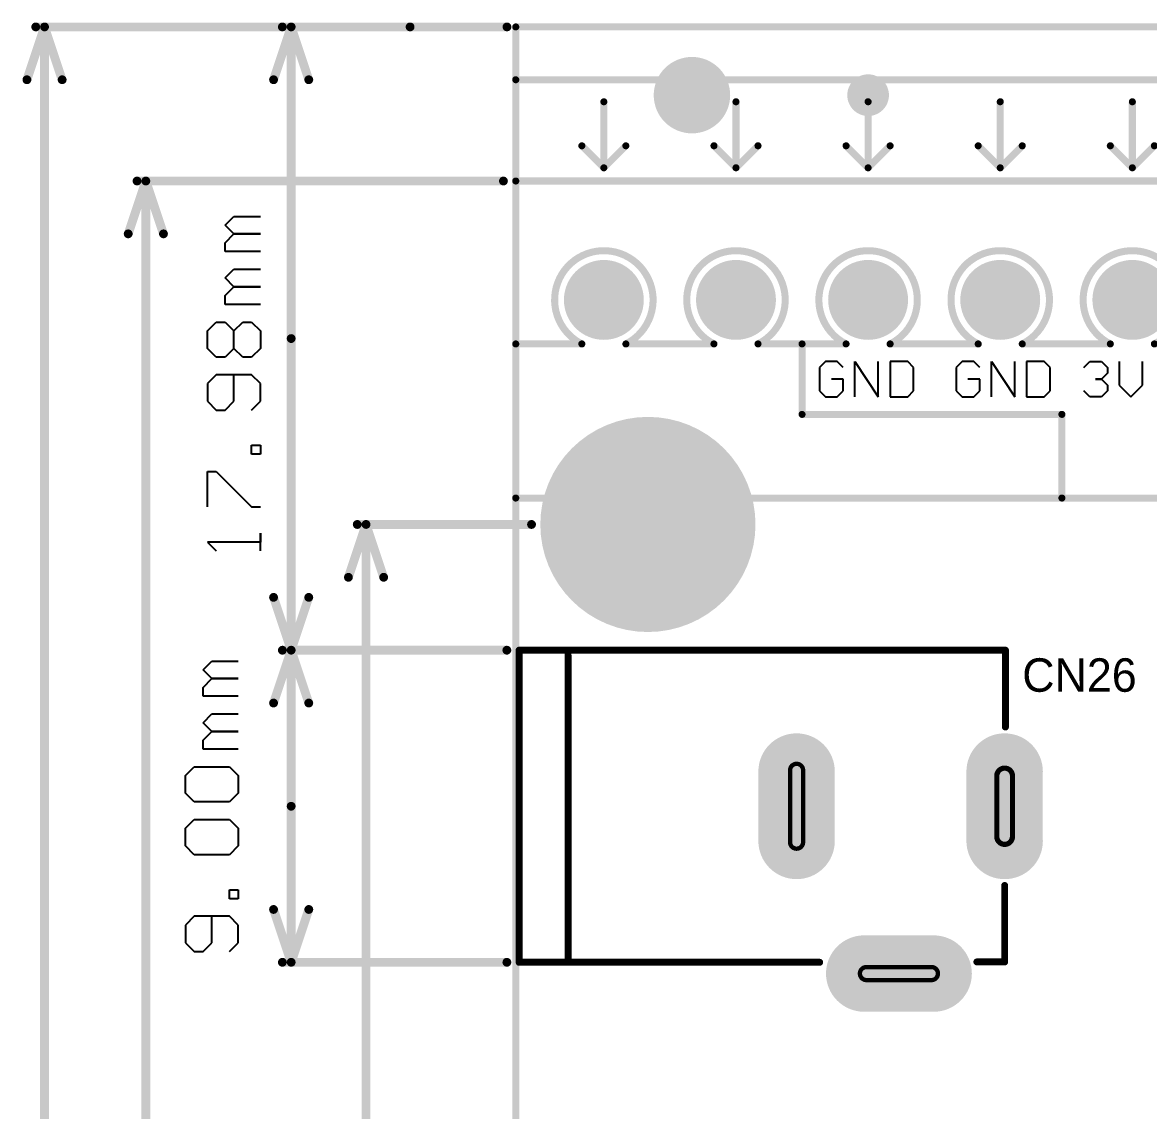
# Model space of a CAD drawing. Header units: millimetres. Extents: x -0.56 to 8.11, y -1.04 to 4.22.
# Drawn here: x -0.56 to 0.718, y 2.985 to 4.22 of the extents above; entities that cross this region are included whole.
import ezdxf

# ---------------------------------------------------------------- set-up
doc = ezdxf.new("R2010")
doc.units = ezdxf.units.MM
doc.header["$MEASUREMENT"] = 0
for name, color, linetype in [('BottomLayer', 5, 'Continuous'), ('BottomSolder', 6, 'Continuous'), ('KeepOutLayer', 6, 'Continuous'), ('MultiLayer', 9, 'Continuous'), ('PadHoleLayer', 156, 'Continuous'), ('TopLayer', 1, 'Continuous'), ('TopOverlay', 2, 'Continuous'), ('TopSolder', 216, 'Continuous')]:
    doc.layers.add(name, color=color, linetype=linetype)

# ---------------------------------------------------------------- blocks, each defined once
blk = doc.blocks.new('CON_DS210_SC_3_JL_5')
at = {"layer": 'BottomLayer', "const_width": 0.0787}
for points in [[(0.1594, 0.19), (0.0806, 0.19)], [(0, 0.0394), (0, -0.0394)], [(0.2362, 0.0394), (0.2362, -0.0394)]]:
    blk.add_lwpolyline(points, dxfattribs=at)
at = {"layer": 'BottomLayer', "const_width": 0.0394}
for points in [[(0.0609, 0.19, 1), (0.1003, 0.19, 1)], [(0.1397, 0.19, 1), (0.1791, 0.19, 1)], [(-0.0197, 0.0394, 1), (0.0197, 0.0394, 1)], [(0.2165, 0.0394, 1), (0.2559, 0.0394, 1)], [(-0.0197, -0.0394, 1), (0.0197, -0.0394, 1)], [(0.2165, -0.0394, 1), (0.2559, -0.0394, 1)]]:
    blk.add_lwpolyline(points, format="xyb", close=True, dxfattribs=at)
at = {"layer": 'BottomSolder', "const_width": 0.0867}
for points in [[(0.1594, 0.19), (0.0806, 0.19)], [(0, 0.0394), (0, -0.0394)], [(0.2362, 0.0394), (0.2362, -0.0394)]]:
    blk.add_lwpolyline(points, dxfattribs=at)
at = {"layer": 'BottomSolder', "const_width": 0.0434}
for points in [[(0.0589, 0.19, 1), (0.1023, 0.19, 1)], [(0.1377, 0.19, 1), (0.1811, 0.19, 1)], [(-0.0217, 0.0394, 1), (0.0217, 0.0394, 1)], [(0.2145, 0.0394, 1), (0.2579, 0.0394, 1)], [(-0.0217, -0.0394, 1), (0.0217, -0.0394, 1)], [(0.2145, -0.0394, 1), (0.2579, -0.0394, 1)]]:
    blk.add_lwpolyline(points, format="xyb", close=True, dxfattribs=at)
at = {"layer": 'MultiLayer', "const_width": 0.0787}
for points in [[(0.1594, 0.19), (0.0806, 0.19)], [(0, 0.0394), (0, -0.0394)], [(0.2362, 0.0394), (0.2362, -0.0394)]]:
    blk.add_lwpolyline(points, dxfattribs=at)
at = {"layer": 'MultiLayer', "const_width": 0.0394}
for points in [[(0.0609, 0.19, 1), (0.1003, 0.19, 1)], [(0.1397, 0.19, 1), (0.1791, 0.19, 1)], [(-0.0197, 0.0394, 1), (0.0197, 0.0394, 1)], [(0.2165, 0.0394, 1), (0.2559, 0.0394, 1)], [(-0.0197, -0.0394, 1), (0.0197, -0.0394, 1)], [(0.2165, -0.0394, 1), (0.2559, -0.0394, 1)]]:
    blk.add_lwpolyline(points, format="xyb", close=True, dxfattribs=at)
at = {"layer": 'PadHoleLayer'}
for points, const_width in [([(0.1569, 0.1826), (0.0831, 0.1826, -1), (0.0831, 0.1974), (0.1569, 0.1974, -1)], 0.00492), ([(0.0089, 0.0344), (0.0089, -0.0344, -1), (-0.0089, -0.0344), (-0.0089, 0.0344, -1)], 0.00591), ([(0.2436, 0.0408), (0.2436, -0.0408, -1), (0.2288, -0.0408), (0.2288, 0.0408, -1)], 0.00492)]:
    blk.add_lwpolyline(points, format="xyb", close=True, dxfattribs=dict(at, const_width=const_width))
at = {"layer": 'TopLayer', "const_width": 0.0787}
for points in [[(0.1594, 0.19), (0.0806, 0.19)], [(0, 0.0394), (0, -0.0394)], [(0.2362, 0.0394), (0.2362, -0.0394)]]:
    blk.add_lwpolyline(points, dxfattribs=at)
at = {"layer": 'TopLayer', "const_width": 0.0394}
for points in [[(0.0609, 0.19, 1), (0.1003, 0.19, 1)], [(0.1397, 0.19, 1), (0.1791, 0.19, 1)], [(-0.0197, 0.0394, 1), (0.0197, 0.0394, 1)], [(0.2165, 0.0394, 1), (0.2559, 0.0394, 1)], [(-0.0197, -0.0394, 1), (0.0197, -0.0394, 1)], [(0.2165, -0.0394, 1), (0.2559, -0.0394, 1)]]:
    blk.add_lwpolyline(points, format="xyb", close=True, dxfattribs=at)
at = {"layer": 'TopOverlay', "const_width": 0.00787}
for points in [[(0.0315, 0.1768), (0, 0.1768)], [(0, 0.1768), (0, 0.09)], [(0.5512, 0.1772), (0.21, 0.1772)], [(0.4956, 0.1763), (0.4956, -0.1717)], [(0.5512, 0.1772), (0.5512, -0.1772)], [(-0.0009, -0.09), (-0.0009, -0.1772)], [(0.5512, -0.1772), (-0.0009, -0.1772)]]:
    blk.add_lwpolyline(points, dxfattribs=at)
at = {"layer": 'TopOverlay', "const_width": 0.00394}
for points in [[(-0.002, 0.1768, 1), (0.0019, 0.1768, 1)], [(-0.002, 0.1768, 1), (0.0019, 0.1768, 1)], [(0.0295, 0.1768, 1), (0.0335, 0.1768, 1)], [(0.208, 0.1772, 1), (0.212, 0.1772, 1)], [(0.4937, 0.1763, 1), (0.4976, 0.1763, 1)], [(0.5492, 0.1772, 1), (0.5532, 0.1772, 1)], [(0.5492, 0.1772, 1), (0.5532, 0.1772, 1)], [(-0.002, 0.09, 1), (0.0019, 0.09, 1)], [(-0.0029, -0.09, 1), (0.0011, -0.09, 1)], [(-0.0029, -0.1772, 1), (0.0011, -0.1772, 1)], [(-0.0029, -0.1772, 1), (0.0011, -0.1772, 1)], [(0.4937, -0.1717, 1), (0.4976, -0.1717, 1)], [(0.5492, -0.1772, 1), (0.5532, -0.1772, 1)], [(0.5492, -0.1772, 1), (0.5532, -0.1772, 1)]]:
    blk.add_lwpolyline(points, format="xyb", close=True, dxfattribs=at)
at = {"layer": 'TopSolder', "const_width": 0.0867}
for points in [[(0.1594, 0.19), (0.0806, 0.19)], [(0, 0.0394), (0, -0.0394)], [(0.2362, 0.0394), (0.2362, -0.0394)]]:
    blk.add_lwpolyline(points, dxfattribs=at)
at = {"layer": 'TopSolder', "const_width": 0.0434}
for points in [[(0.0589, 0.19, 1), (0.1023, 0.19, 1)], [(0.1377, 0.19, 1), (0.1811, 0.19, 1)], [(-0.0217, 0.0394, 1), (0.0217, 0.0394, 1)], [(0.2145, 0.0394, 1), (0.2579, 0.0394, 1)], [(-0.0217, -0.0394, 1), (0.0217, -0.0394, 1)], [(0.2145, -0.0394, 1), (0.2579, -0.0394, 1)]]:
    blk.add_lwpolyline(points, format="xyb", close=True, dxfattribs=at)
blk = doc.blocks.new('EDG3_81_7P_30')
at = {"layer": 'BottomLayer', "const_width": 0.0413}
for points in [[(-0.0207, 0, 1), (0.0207, 0, 1)], [(0.1293, 0, 1), (0.1707, 0, 1)], [(0.2793, 0, 1), (0.3207, 0, 1)], [(0.4293, 0, 1), (0.4707, 0, 1)], [(0.5793, 0, 1), (0.6207, 0, 1)], [(0.7293, 0, 1), (0.7707, 0, 1)], [(0.8793, 0, 1), (0.9207, 0, 1)]]:
    blk.add_lwpolyline(points, format="xyb", close=True, dxfattribs=at)
at = {"layer": 'BottomSolder', "const_width": 0.0453}
for points in [[(-0.0227, 0, 1), (0.0227, 0, 1)], [(0.1273, 0, 1), (0.1727, 0, 1)], [(0.2773, 0, 1), (0.3227, 0, 1)], [(0.4273, 0, 1), (0.4727, 0, 1)], [(0.5773, 0, 1), (0.6227, 0, 1)], [(0.7273, 0, 1), (0.7727, 0, 1)], [(0.8773, 0, 1), (0.9227, 0, 1)]]:
    blk.add_lwpolyline(points, format="xyb", close=True, dxfattribs=at)
at = {"layer": 'MultiLayer', "const_width": 0.0413}
for points in [[(-0.0207, 0, 1), (0.0207, 0, 1)], [(0.1293, 0, 1), (0.1707, 0, 1)], [(0.2793, 0, 1), (0.3207, 0, 1)], [(0.4293, 0, 1), (0.4707, 0, 1)], [(0.5793, 0, 1), (0.6207, 0, 1)], [(0.7293, 0, 1), (0.7707, 0, 1)], [(0.8793, 0, 1), (0.9207, 0, 1)]]:
    blk.add_lwpolyline(points, format="xyb", close=True, dxfattribs=at)
at = {"layer": 'PadHoleLayer', "const_width": 0.0217}
for points in [[(-0.0108, 0, 1), (0.0108, 0, 1)], [(0.1392, 0, 1), (0.1608, 0, 1)], [(0.2892, 0, 1), (0.3108, 0, 1)], [(0.4392, 0, 1), (0.4608, 0, 1)], [(0.5892, 0, 1), (0.6108, 0, 1)], [(0.7392, 0, 1), (0.7608, 0, 1)], [(0.8892, 0, 1), (0.9108, 0, 1)]]:
    blk.add_lwpolyline(points, format="xyb", close=True, dxfattribs=at)
at = {"layer": 'TopLayer', "const_width": 0.0413}
for points in [[(-0.0207, 0, 1), (0.0207, 0, 1)], [(0.1293, 0, 1), (0.1707, 0, 1)], [(0.2793, 0, 1), (0.3207, 0, 1)], [(0.4293, 0, 1), (0.4707, 0, 1)], [(0.5793, 0, 1), (0.6207, 0, 1)], [(0.7293, 0, 1), (0.7707, 0, 1)], [(0.8793, 0, 1), (0.9207, 0, 1)]]:
    blk.add_lwpolyline(points, format="xyb", close=True, dxfattribs=at)
at = {"layer": 'TopOverlay', "const_width": 0.008}
for points in [[(-0.1, 0.31), (1, 0.31)], [(-0.1, -0.05), (-0.1, 0.31)], [(1, -0.05), (1, 0.31)], [(-0.1, 0.25), (1, 0.25)], [(0, 0.15), (0, 0.225)], [(0.15, 0.15), (0.15, 0.225)], [(0.3, 0.15), (0.3, 0.225)], [(0.45, 0.15), (0.45, 0.225)], [(0.6, 0.15), (0.6, 0.225)], [(0.75, 0.15), (0.75, 0.225)], [(0.9, 0.15), (0.9, 0.225)], [(-0.025, 0.175), (0, 0.15)], [(0, 0.15), (0.025, 0.175)], [(0.125, 0.175), (0.15, 0.15)], [(0.15, 0.15), (0.175, 0.175)], [(0.275, 0.175), (0.3, 0.15)], [(0.3, 0.15), (0.325, 0.175)], [(0.425, 0.175), (0.45, 0.15)], [(0.45, 0.15), (0.475, 0.175)], [(0.575, 0.175), (0.6, 0.15)], [(0.6, 0.15), (0.625, 0.175)], [(0.725, 0.175), (0.75, 0.15)], [(0.75, 0.15), (0.775, 0.175)], [(0.875, 0.175), (0.9, 0.15)], [(0.9, 0.15), (0.925, 0.175)], [(-0.1, -0.05), (-0.025, -0.05)], [(0.025, -0.05), (0.125, -0.05)], [(0.175, -0.05), (0.275, -0.05)], [(0.325, -0.05), (0.425, -0.05)], [(0.475, -0.05), (0.575, -0.05)], [(0.625, -0.05), (0.725, -0.05)], [(0.775, -0.05), (0.875, -0.05)], [(0.925, -0.05), (0.935, -0.05)], [(0.935, -0.05), (1, -0.05)]]:
    blk.add_lwpolyline(points, dxfattribs=at)
at = {"layer": 'TopOverlay', "const_width": 0.004}
for points in [[(-0.102, 0.31, 1), (-0.098, 0.31, 1)], [(-0.102, 0.31, 1), (-0.098, 0.31, 1)], [(0.998, 0.31, 1), (1.002, 0.31, 1)], [(0.998, 0.31, 1), (1.002, 0.31, 1)], [(-0.102, 0.25, 1), (-0.098, 0.25, 1)], [(0.998, 0.25, 1), (1.002, 0.25, 1)], [(-0.002, 0.225, 1), (0.002, 0.225, 1)], [(0.148, 0.225, 1), (0.152, 0.225, 1)], [(0.298, 0.225, 1), (0.302, 0.225, 1)], [(0.448, 0.225, 1), (0.452, 0.225, 1)], [(0.598, 0.225, 1), (0.602, 0.225, 1)], [(0.748, 0.225, 1), (0.752, 0.225, 1)], [(0.898, 0.225, 1), (0.902, 0.225, 1)], [(-0.027, 0.175, 1), (-0.023, 0.175, 1)], [(0.023, 0.175, 1), (0.027, 0.175, 1)], [(0.123, 0.175, 1), (0.127, 0.175, 1)], [(0.173, 0.175, 1), (0.177, 0.175, 1)], [(0.273, 0.175, 1), (0.277, 0.175, 1)], [(0.323, 0.175, 1), (0.327, 0.175, 1)], [(0.423, 0.175, 1), (0.427, 0.175, 1)], [(0.473, 0.175, 1), (0.477, 0.175, 1)], [(0.573, 0.175, 1), (0.577, 0.175, 1)], [(0.623, 0.175, 1), (0.627, 0.175, 1)], [(0.723, 0.175, 1), (0.727, 0.175, 1)], [(0.773, 0.175, 1), (0.777, 0.175, 1)], [(0.873, 0.175, 1), (0.877, 0.175, 1)], [(0.923, 0.175, 1), (0.927, 0.175, 1)], [(-0.002, 0.15, 1), (0.002, 0.15, 1)], [(-0.002, 0.15, 1), (0.002, 0.15, 1)], [(-0.002, 0.15, 1), (0.002, 0.15, 1)], [(0.148, 0.15, 1), (0.152, 0.15, 1)], [(0.148, 0.15, 1), (0.152, 0.15, 1)], [(0.148, 0.15, 1), (0.152, 0.15, 1)], [(0.298, 0.15, 1), (0.302, 0.15, 1)], [(0.298, 0.15, 1), (0.302, 0.15, 1)], [(0.298, 0.15, 1), (0.302, 0.15, 1)], [(0.448, 0.15, 1), (0.452, 0.15, 1)], [(0.448, 0.15, 1), (0.452, 0.15, 1)], [(0.448, 0.15, 1), (0.452, 0.15, 1)], [(0.598, 0.15, 1), (0.602, 0.15, 1)], [(0.598, 0.15, 1), (0.602, 0.15, 1)], [(0.598, 0.15, 1), (0.602, 0.15, 1)], [(0.748, 0.15, 1), (0.752, 0.15, 1)], [(0.748, 0.15, 1), (0.752, 0.15, 1)], [(0.748, 0.15, 1), (0.752, 0.15, 1)], [(0.898, 0.15, 1), (0.902, 0.15, 1)], [(0.898, 0.15, 1), (0.902, 0.15, 1)], [(0.898, 0.15, 1), (0.902, 0.15, 1)], [(-0.102, -0.05, 1), (-0.098, -0.05, 1)], [(-0.102, -0.05, 1), (-0.098, -0.05, 1)], [(-0.027, -0.05, 1), (-0.023, -0.05, 1)], [(-0.027, -0.05, 1), (-0.023, -0.05, 1)], [(0.023, -0.05, 1), (0.027, -0.05, 1)], [(0.023, -0.05, 1), (0.027, -0.05, 1)], [(0.123, -0.05, 1), (0.127, -0.05, 1)], [(0.123, -0.05, 1), (0.127, -0.05, 1)], [(0.173, -0.05, 1), (0.177, -0.05, 1)], [(0.173, -0.05, 1), (0.177, -0.05, 1)], [(0.273, -0.05, 1), (0.277, -0.05, 1)], [(0.273, -0.05, 1), (0.277, -0.05, 1)], [(0.323, -0.05, 1), (0.327, -0.05, 1)], [(0.323, -0.05, 1), (0.327, -0.05, 1)], [(0.423, -0.05, 1), (0.427, -0.05, 1)], [(0.423, -0.05, 1), (0.427, -0.05, 1)], [(0.473, -0.05, 1), (0.477, -0.05, 1)], [(0.473, -0.05, 1), (0.477, -0.05, 1)], [(0.573, -0.05, 1), (0.577, -0.05, 1)], [(0.573, -0.05, 1), (0.577, -0.05, 1)], [(0.623, -0.05, 1), (0.627, -0.05, 1)], [(0.623, -0.05, 1), (0.627, -0.05, 1)], [(0.723, -0.05, 1), (0.727, -0.05, 1)], [(0.723, -0.05, 1), (0.727, -0.05, 1)], [(0.773, -0.05, 1), (0.777, -0.05, 1)], [(0.773, -0.05, 1), (0.777, -0.05, 1)], [(0.873, -0.05, 1), (0.877, -0.05, 1)], [(0.873, -0.05, 1), (0.877, -0.05, 1)], [(0.923, -0.05, 1), (0.927, -0.05, 1)], [(0.923, -0.05, 1), (0.927, -0.05, 1)], [(0.933, -0.05, 1), (0.937, -0.05, 1)], [(0.933, -0.05, 1), (0.937, -0.05, 1)], [(0.998, -0.05, 1), (1.002, -0.05, 1)], [(0.998, -0.05, 1), (1.002, -0.05, 1)]]:
    blk.add_lwpolyline(points, format="xyb", close=True, dxfattribs=at)
at = {"layer": 'TopOverlay', "const_width": 0.008}
for points in [[(-0.025, -0.05, -4.236068), (0.025, -0.05)], [(0.125, -0.05, -4.236068), (0.175, -0.05)], [(0.275, -0.05, -4.236068), (0.325, -0.05)], [(0.425, -0.05, -4.236068), (0.475, -0.05)], [(0.575, -0.05, -4.236068), (0.625, -0.05)], [(0.725, -0.05, -4.236068), (0.775, -0.05)], [(0.875, -0.05, -4.236068), (0.925, -0.05)]]:
    blk.add_lwpolyline(points, format="xyb", dxfattribs=at)
at = {"layer": 'TopSolder', "const_width": 0.0453}
for points in [[(-0.0227, 0, 1), (0.0227, 0, 1)], [(0.1273, 0, 1), (0.1727, 0, 1)], [(0.2773, 0, 1), (0.3227, 0, 1)], [(0.4273, 0, 1), (0.4727, 0, 1)], [(0.5773, 0, 1), (0.6227, 0, 1)], [(0.7273, 0, 1), (0.7727, 0, 1)], [(0.8773, 0, 1), (0.9227, 0, 1)]]:
    blk.add_lwpolyline(points, format="xyb", close=True, dxfattribs=at)

msp = doc.modelspace()

# ---------------------------------------------------------------- linework, layer by layer
at = {"layer": 'BottomLayer'}
for points, const_width in [([(0.1803, 4.1375, 1), (0.2197, 4.1375, 1)], 0.0394), ([(0.3902, 4.1375, 1), (0.4098, 4.1375, 1)], 0.0197), ([(0.0909, 3.65, 1), (0.2091, 3.65, 1)], 0.1181)]:
    msp.add_lwpolyline(points, format="xyb", close=True, dxfattribs=dict(at, const_width=const_width))
at = {"layer": 'BottomSolder'}
for points, const_width in [([(0.1783, 4.1375, 1), (0.2217, 4.1375, 1)], 0.0434), ([(0.3882, 4.1375, 1), (0.4118, 4.1375, 1)], 0.0237), ([(0.0889, 3.65, 1), (0.2111, 3.65, 1)], 0.1221)]:
    msp.add_lwpolyline(points, format="xyb", close=True, dxfattribs=dict(at, const_width=const_width))
at = {"layer": 'KeepOutLayer'}
for p, q in [((-0.33, 3.9899), (-0.32, 3.9999)), ((-0.32, 3.9799), (-0.33, 3.9899)), ((-0.32, 3.9999), (-0.29, 3.9999)), ((-0.33, 3.9699), (-0.32, 3.9799)), ((-0.32, 3.9799), (-0.29, 3.9799)), ((-0.29, 3.9799), (-0.32, 3.9799)), ((-0.33, 3.9599), (-0.33, 3.9699)), ((-0.29, 3.9599), (-0.33, 3.9599)), ((-0.33, 3.9299), (-0.32, 3.9399)), ((-0.32, 3.9399), (-0.29, 3.9399)), ((-0.32, 3.9199), (-0.33, 3.9299)), ((-0.33, 3.9099), (-0.32, 3.9199)), ((-0.32, 3.9199), (-0.29, 3.9199)), ((-0.29, 3.9199), (-0.32, 3.9199)), ((-0.33, 3.8999), (-0.33, 3.9099)), ((-0.29, 3.8999), (-0.33, 3.8999)), ((-0.35, 3.8699), (-0.34, 3.8799)), ((-0.34, 3.8799), (-0.33, 3.8799)), ((-0.33, 3.8799), (-0.32, 3.8699)), ((-0.32, 3.8699), (-0.31, 3.8799)), ((-0.31, 3.8799), (-0.3, 3.8799)), ((-0.3, 3.8799), (-0.29, 3.8699)), ((-0.35, 3.8499), (-0.35, 3.8699)), ((-0.32, 3.8499), (-0.32, 3.8699)), ((-0.29, 3.8699), (-0.29, 3.8499)), ((-0.34, 3.8399), (-0.35, 3.8499)), ((-0.32, 3.8499), (-0.33, 3.8399)), ((-0.31, 3.8399), (-0.32, 3.8499)), ((-0.29, 3.8499), (-0.3, 3.8399)), ((-0.33, 3.8399), (-0.34, 3.8399)), ((-0.3, 3.8399), (-0.31, 3.8399)), ((-0.34, 3.8199), (-0.35, 3.8099)), ((-0.35, 3.8099), (-0.35, 3.7899)), ((-0.3, 3.8199), (-0.34, 3.8199)), ((-0.32, 3.7899), (-0.32, 3.8199)), ((-0.29, 3.8099), (-0.3, 3.8199)), ((-0.29, 3.7899), (-0.29, 3.8099)), ((-0.35, 3.7899), (-0.34, 3.7799)), ((-0.33, 3.7799), (-0.32, 3.7899)), ((-0.3, 3.7799), (-0.29, 3.7899)), ((-0.34, 3.7799), (-0.33, 3.7799)), ((-0.3, 3.73), (-0.3, 3.74)), ((-0.3, 3.74), (-0.29, 3.74)), ((-0.29, 3.74), (-0.29, 3.73)), ((-0.29, 3.73), (-0.3, 3.73)), ((-0.35, 3.67), (-0.35, 3.71)), ((-0.35, 3.71), (-0.34, 3.71)), ((-0.34, 3.71), (-0.3, 3.67)), ((-0.3, 3.67), (-0.29, 3.67)), ((-0.29, 3.62), (-0.29, 3.64)), ((-0.29, 3.64), (-0.29, 3.63)), ((-0.29, 3.63), (-0.35, 3.63)), ((-0.35, 3.63), (-0.34, 3.62)), ((-0.355, 3.4849), (-0.345, 3.4949)), ((-0.345, 3.4949), (-0.315, 3.4949)), ((-0.345, 3.4749), (-0.355, 3.4849)), ((-0.355, 3.4649), (-0.345, 3.4749)), ((-0.355, 3.4549), (-0.355, 3.4649)), ((-0.345, 3.4749), (-0.315, 3.4749)), ((-0.315, 3.4749), (-0.345, 3.4749)), ((-0.315, 3.4549), (-0.355, 3.4549)), ((-0.355, 3.4249), (-0.345, 3.4349)), ((-0.345, 3.4349), (-0.315, 3.4349)), ((-0.345, 3.4149), (-0.355, 3.4249)), ((-0.355, 3.4049), (-0.345, 3.4149)), ((-0.345, 3.4149), (-0.315, 3.4149)), ((-0.315, 3.4149), (-0.345, 3.4149)), ((-0.355, 3.3949), (-0.355, 3.4049)), ((-0.315, 3.3949), (-0.355, 3.3949)), ((-0.375, 3.3649), (-0.365, 3.3749)), ((-0.365, 3.3749), (-0.325, 3.3749)), ((-0.325, 3.3749), (-0.315, 3.3649)), ((-0.375, 3.3449), (-0.375, 3.3649)), ((-0.315, 3.3649), (-0.315, 3.3449)), ((-0.365, 3.3349), (-0.375, 3.3449)), ((-0.315, 3.3449), (-0.325, 3.3349)), ((-0.325, 3.3349), (-0.365, 3.3349)), ((-0.375, 3.305), (-0.365, 3.315)), ((-0.365, 3.315), (-0.325, 3.315)), ((-0.325, 3.315), (-0.315, 3.305)), ((-0.375, 3.285), (-0.375, 3.305)), ((-0.315, 3.305), (-0.315, 3.285)), ((-0.365, 3.275), (-0.375, 3.285)), ((-0.325, 3.275), (-0.365, 3.275)), ((-0.315, 3.285), (-0.325, 3.275)), ((-0.325, 3.225), (-0.325, 3.235)), ((-0.325, 3.235), (-0.315, 3.235)), ((-0.315, 3.235), (-0.315, 3.225)), ((-0.315, 3.225), (-0.325, 3.225)), ((-0.365, 3.205), (-0.375, 3.195)), ((-0.325, 3.205), (-0.365, 3.205)), ((-0.345, 3.175), (-0.345, 3.205)), ((-0.315, 3.195), (-0.325, 3.205)), ((-0.375, 3.195), (-0.375, 3.175)), ((-0.315, 3.175), (-0.315, 3.195)), ((-0.375, 3.175), (-0.365, 3.165)), ((-0.355, 3.165), (-0.345, 3.175)), ((-0.325, 3.165), (-0.315, 3.175)), ((-0.365, 3.165), (-0.355, 3.165))]:
    msp.add_line(p, q, dxfattribs=at)
for points, const_width in [([(-0.555, 4.155), (-0.535, 4.215)], 0.01), ([(-0.545, 4.215), (-0.01, 4.215)], 0.01), ([(-0.535, 4.215), (-0.515, 4.155)], 0.01), ([(-0.535, 2.2349), (-0.535, 4.215)], 0.01), ([(-0.275, 4.155), (-0.255, 4.215)], 0.01), ([(-0.265, 4.215), (-0.12, 4.215)], 0.01), ([(-0.255, 4.215), (-0.235, 4.155)], 0.01), ([(-0.255, 3.8611), (-0.255, 4.215)], 0.01), ([(0, 4.04), (0, 4.215)], 0.008), ([(0, 4.215), (7.78, 4.215)], 0.008), ([(-0.44, 3.98), (-0.42, 4.04)], 0.01), ([(-0.43, 4.04), (-0.014, 4.04)], 0.01), ([(-0.42, 4.04), (-0.4, 3.98)], 0.01), ([(-0.42, 2.1524), (-0.42, 4.04)], 0.01), ([(0, 0), (0, 4.04)], 0.008), ([(0, 4.04), (7.78, 4.04)], 0.008), ([(-0.255, 3.5072), (-0.255, 3.8611)], 0.01), ([(-0.19, 3.59), (-0.17, 3.65)], 0.01), ([(-0.18, 3.65), (0.0179, 3.65)], 0.01), ([(-0.17, 3.65), (-0.15, 3.59)], 0.01), ([(-0.17, 1.9374), (-0.17, 3.65)], 0.01), ([(-0.275, 3.5672), (-0.255, 3.5072)], 0.01), ([(-0.255, 3.5072), (-0.235, 3.5672)], 0.01), ([(-0.275, 3.4472), (-0.255, 3.5072)], 0.01), ([(-0.265, 3.5072), (-0.0101, 3.5072)], 0.01), ([(-0.265, 3.5072), (-0.0101, 3.5072)], 0.01), ([(-0.255, 3.5072), (-0.235, 3.4472)], 0.01), ([(-0.255, 3.33), (-0.255, 3.5072)], 0.01), ([(-0.255, 3.1528), (-0.255, 3.33)], 0.01), ([(-0.275, 3.2128), (-0.255, 3.1528)], 0.01), ([(-0.255, 3.1528), (-0.235, 3.2128)], 0.01), ([(-0.265, 3.1528), (-0.0101, 3.1528)], 0.01)]:
    msp.add_lwpolyline(points, dxfattribs=dict(at, const_width=const_width))
for points, const_width in [([(-0.5475, 4.215, 1), (-0.5425, 4.215, 1)], 0.005), ([(-0.5375, 4.215, 1), (-0.5325, 4.215, 1)], 0.005), ([(-0.5375, 4.215, 1), (-0.5325, 4.215, 1)], 0.005), ([(-0.5375, 4.215, 1), (-0.5325, 4.215, 1)], 0.005), ([(-0.2675, 4.215, 1), (-0.2625, 4.215, 1)], 0.005), ([(-0.2575, 4.215, 1), (-0.2525, 4.215, 1)], 0.005), ([(-0.2575, 4.215, 1), (-0.2525, 4.215, 1)], 0.005), ([(-0.2575, 4.215, 1), (-0.2525, 4.215, 1)], 0.005), ([(-0.1225, 4.215, 1), (-0.1175, 4.215, 1)], 0.005), ([(-0.0125, 4.215, 1), (-0.0075, 4.215, 1)], 0.005), ([(-0.002, 4.215, 1), (0.002, 4.215, 1)], 0.004), ([(-0.002, 4.215, 1), (0.002, 4.215, 1)], 0.004), ([(-0.5575, 4.155, 1), (-0.5525, 4.155, 1)], 0.005), ([(-0.5175, 4.155, 1), (-0.5125, 4.155, 1)], 0.005), ([(-0.2775, 4.155, 1), (-0.2725, 4.155, 1)], 0.005), ([(-0.2375, 4.155, 1), (-0.2325, 4.155, 1)], 0.005), ([(-0.4325, 4.04, 1), (-0.4275, 4.04, 1)], 0.005), ([(-0.4225, 4.04, 1), (-0.4175, 4.04, 1)], 0.005), ([(-0.4225, 4.04, 1), (-0.4175, 4.04, 1)], 0.005), ([(-0.4225, 4.04, 1), (-0.4175, 4.04, 1)], 0.005), ([(-0.0165, 4.04, 1), (-0.0115, 4.04, 1)], 0.005), ([(-0.002, 4.04, 1), (0.002, 4.04, 1)], 0.004), ([(-0.002, 4.04, 1), (0.002, 4.04, 1)], 0.004), ([(-0.002, 4.04, 1), (0.002, 4.04, 1)], 0.004), ([(-0.4425, 3.98, 1), (-0.4375, 3.98, 1)], 0.005), ([(-0.4025, 3.98, 1), (-0.3975, 3.98, 1)], 0.005), ([(-0.2575, 3.8611, 1), (-0.2525, 3.8611, 1)], 0.005), ([(-0.2575, 3.8611, 1), (-0.2525, 3.8611, 1)], 0.005), ([(-0.1825, 3.65, 1), (-0.1775, 3.65, 1)], 0.005), ([(-0.1725, 3.65, 1), (-0.1675, 3.65, 1)], 0.005), ([(-0.1725, 3.65, 1), (-0.1675, 3.65, 1)], 0.005), ([(-0.1725, 3.65, 1), (-0.1675, 3.65, 1)], 0.005), ([(0.0154, 3.65, 1), (0.0204, 3.65, 1)], 0.005), ([(-0.1925, 3.59, 1), (-0.1875, 3.59, 1)], 0.005), ([(-0.1525, 3.59, 1), (-0.1475, 3.59, 1)], 0.005), ([(-0.2775, 3.5672, 1), (-0.2725, 3.5672, 1)], 0.005), ([(-0.2375, 3.5672, 1), (-0.2325, 3.5672, 1)], 0.005), ([(-0.2675, 3.5072, 1), (-0.2625, 3.5072, 1)], 0.005), ([(-0.2675, 3.5072, 1), (-0.2625, 3.5072, 1)], 0.005), ([(-0.2575, 3.5072, 1), (-0.2525, 3.5072, 1)], 0.005), ([(-0.2575, 3.5072, 1), (-0.2525, 3.5072, 1)], 0.005), ([(-0.2575, 3.5072, 1), (-0.2525, 3.5072, 1)], 0.005), ([(-0.2575, 3.5072, 1), (-0.2525, 3.5072, 1)], 0.005), ([(-0.2575, 3.5072, 1), (-0.2525, 3.5072, 1)], 0.005), ([(-0.2575, 3.5072, 1), (-0.2525, 3.5072, 1)], 0.005), ([(-0.0126, 3.5072, 1), (-0.0076, 3.5072, 1)], 0.005), ([(-0.0126, 3.5072, 1), (-0.0076, 3.5072, 1)], 0.005), ([(-0.2775, 3.4472, 1), (-0.2725, 3.4472, 1)], 0.005), ([(-0.2375, 3.4472, 1), (-0.2325, 3.4472, 1)], 0.005), ([(-0.2575, 3.33, 1), (-0.2525, 3.33, 1)], 0.005), ([(-0.2575, 3.33, 1), (-0.2525, 3.33, 1)], 0.005), ([(-0.2775, 3.2128, 1), (-0.2725, 3.2128, 1)], 0.005), ([(-0.2375, 3.2128, 1), (-0.2325, 3.2128, 1)], 0.005), ([(-0.2675, 3.1528, 1), (-0.2625, 3.1528, 1)], 0.005), ([(-0.2575, 3.1528, 1), (-0.2525, 3.1528, 1)], 0.005), ([(-0.2575, 3.1528, 1), (-0.2525, 3.1528, 1)], 0.005), ([(-0.2575, 3.1528, 1), (-0.2525, 3.1528, 1)], 0.005), ([(-0.0126, 3.1528, 1), (-0.0076, 3.1528, 1)], 0.005)]:
    msp.add_lwpolyline(points, format="xyb", close=True, dxfattribs=dict(at, const_width=const_width))
at = {"layer": 'MultiLayer'}
for points, const_width in [([(0.1803, 4.1375, 1), (0.2197, 4.1375, 1)], 0.0394), ([(0.3902, 4.1375, 1), (0.4098, 4.1375, 1)], 0.0197), ([(0.0909, 3.65, 1), (0.2091, 3.65, 1)], 0.1181)]:
    msp.add_lwpolyline(points, format="xyb", close=True, dxfattribs=dict(at, const_width=const_width))
at = {"layer": 'PadHoleLayer'}
for points, const_width in [([(0.1803, 4.1375, 1), (0.2197, 4.1375, 1)], 0.0394), ([(0.1195, 3.65, 1), (0.1805, 3.65, 1)], 0.061)]:
    msp.add_lwpolyline(points, format="xyb", close=True, dxfattribs=dict(at, const_width=const_width))
at = {"layer": 'TopLayer'}
for points, const_width in [([(0.1803, 4.1375, 1), (0.2197, 4.1375, 1)], 0.0394), ([(0.3902, 4.1375, 1), (0.4098, 4.1375, 1)], 0.0197), ([(0.0909, 3.65, 1), (0.2091, 3.65, 1)], 0.1181)]:
    msp.add_lwpolyline(points, format="xyb", close=True, dxfattribs=dict(at, const_width=const_width))
at = {"layer": 'TopOverlay'}
for p, q in [((0.3517, 3.835), (0.345, 3.8283)), ((0.365, 3.835), (0.3517, 3.835)), ((0.3717, 3.8283), (0.365, 3.835)), ((0.385, 3.795), (0.385, 3.835)), ((0.385, 3.835), (0.4116, 3.795)), ((0.4116, 3.795), (0.4116, 3.835)), ((0.425, 3.835), (0.425, 3.795)), ((0.445, 3.835), (0.425, 3.835)), ((0.4516, 3.8283), (0.445, 3.835)), ((0.5067, 3.835), (0.5, 3.8283)), ((0.52, 3.835), (0.5067, 3.835)), ((0.5267, 3.8283), (0.52, 3.835)), ((0.54, 3.795), (0.54, 3.835)), ((0.54, 3.835), (0.5666, 3.795)), ((0.5666, 3.795), (0.5666, 3.835)), ((0.58, 3.835), (0.58, 3.795)), ((0.6, 3.835), (0.58, 3.835)), ((0.6066, 3.8283), (0.6, 3.835)), ((0.645, 3.8283), (0.6517, 3.835)), ((0.6517, 3.835), (0.665, 3.835)), ((0.665, 3.835), (0.6717, 3.8283)), ((0.685, 3.835), (0.685, 3.8083)), ((0.7116, 3.8083), (0.7116, 3.835)), ((0.345, 3.8283), (0.345, 3.8017)), ((0.4516, 3.8017), (0.4516, 3.8283)), ((0.5, 3.8283), (0.5, 3.8017)), ((0.6066, 3.8017), (0.6066, 3.8283)), ((0.6717, 3.8283), (0.6717, 3.8217)), ((0.3717, 3.815), (0.3583, 3.815)), ((0.3717, 3.8017), (0.3717, 3.815)), ((0.5267, 3.815), (0.5133, 3.815)), ((0.5267, 3.8017), (0.5267, 3.815)), ((0.665, 3.815), (0.6583, 3.815)), ((0.6583, 3.815), (0.665, 3.815)), ((0.6717, 3.8217), (0.665, 3.815)), ((0.665, 3.815), (0.6717, 3.8083)), ((0.345, 3.8017), (0.3517, 3.795)), ((0.365, 3.795), (0.3717, 3.8017)), ((0.445, 3.795), (0.4516, 3.8017)), ((0.5, 3.8017), (0.5067, 3.795)), ((0.52, 3.795), (0.5267, 3.8017)), ((0.6, 3.795), (0.6066, 3.8017)), ((0.6517, 3.795), (0.645, 3.8017)), ((0.6717, 3.8017), (0.665, 3.795)), ((0.6717, 3.8083), (0.6717, 3.8017)), ((0.685, 3.8083), (0.6983, 3.795)), ((0.6983, 3.795), (0.7116, 3.8083)), ((0.3517, 3.795), (0.365, 3.795)), ((0.425, 3.795), (0.445, 3.795)), ((0.5067, 3.795), (0.52, 3.795)), ((0.58, 3.795), (0.6, 3.795)), ((0.665, 3.795), (0.6517, 3.795))]:
    msp.add_line(p, q, dxfattribs=at)
at = {"layer": 'TopOverlay', "const_width": 0.008}
for points in [[(0, 3.68), (0, 3.855)], [(0.325, 3.775), (0.325, 3.855)], [(0.325, 3.775), (0.62, 3.775)], [(0.62, 3.68), (0.62, 3.775)], [(0, 3.68), (0.925, 3.68)]]:
    msp.add_lwpolyline(points, dxfattribs=at)
at = {"layer": 'TopOverlay', "const_width": 0.004}
for points in [[(-0.002, 3.855, 1), (0.002, 3.855, 1)], [(0.323, 3.855, 1), (0.327, 3.855, 1)], [(0.323, 3.775, 1), (0.327, 3.775, 1)], [(0.323, 3.775, 1), (0.327, 3.775, 1)], [(0.618, 3.775, 1), (0.622, 3.775, 1)], [(0.618, 3.775, 1), (0.622, 3.775, 1)], [(-0.002, 3.68, 1), (0.002, 3.68, 1)], [(-0.002, 3.68, 1), (0.002, 3.68, 1)], [(0.618, 3.68, 1), (0.622, 3.68, 1)]]:
    msp.add_lwpolyline(points, format="xyb", close=True, dxfattribs=at)
at = {"layer": 'TopSolder'}
for points, const_width in [([(0.1783, 4.1375, 1), (0.2217, 4.1375, 1)], 0.0434), ([(0.3882, 4.1375, 1), (0.4118, 4.1375, 1)], 0.0237), ([(0.0889, 3.65, 1), (0.2111, 3.65, 1)], 0.1221)]:
    msp.add_lwpolyline(points, format="xyb", close=True, dxfattribs=dict(at, const_width=const_width))

# ---------------------------------------------------------------- block references
for name, p, rotation in [('EDG3_81_7P_30', (0.1, 3.905), 360), ('CON_DS210_SC_3_JL_5', (0.555, 3.33), 180)]:
    msp.add_blockref(name, p, dxfattribs=dict(rotation=rotation))

# ---------------------------------------------------------------- texts
at = {"layer": 'TopOverlay'}
msp.add_text('CN26', height=0.038, dxfattribs=at).set_placement((0.575, 3.46))

doc.saveas('drawing.dxf')
